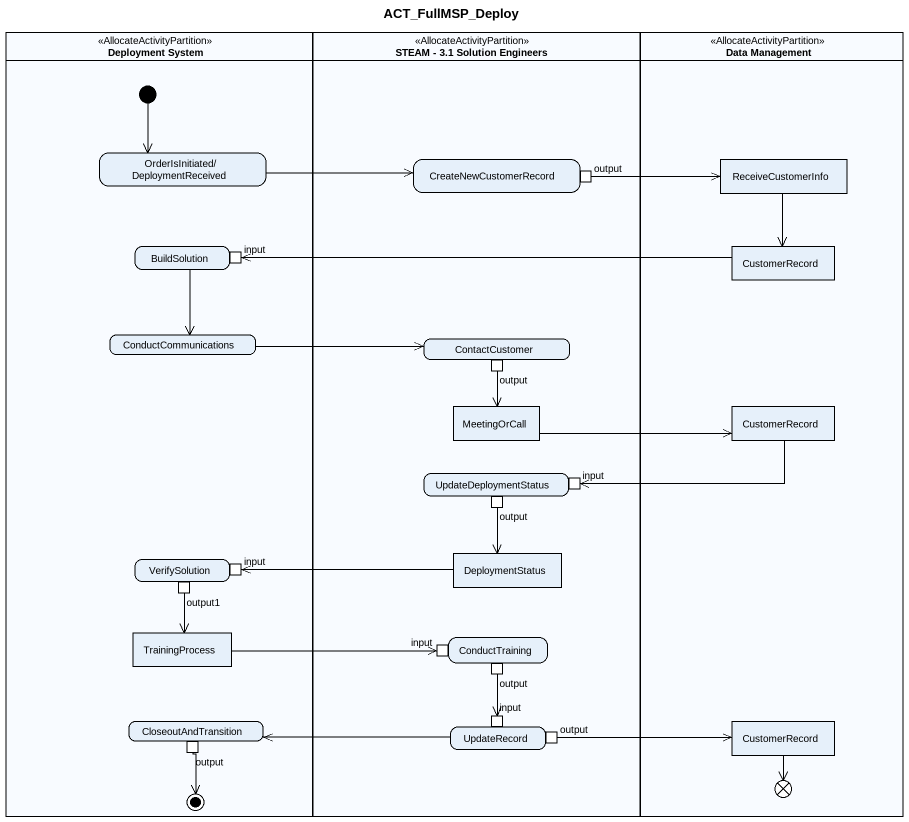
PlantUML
@startuml
title ACT_FullMSP_Deploy
hide empty description
state "Deployment System" as Deployment_System <<AllocateActivityPartition>> {
  state "OrderIsInitiated/ DeploymentReceived" as OrderIsInitiated
  state BuildSolution {
    state input <<inputPin>>
  }
  state ConductCommunications
  state VerifySolution {
    state output1 <<outputPin>>
    state "input" as input_3 <<inputPin>>
  }
  state TrainingProcess <<object>>
  state CloseoutAndTransition {
    state "output" as output_5 <<outputPin>>
  }
  state final1 <<end>>
  [*] --> OrderIsInitiated
}
state "STEAM - 3.1 Solution Engineers" as STEAM_3_1_Solution_Engineers <<AllocateActivityPartition>> {
  state CreateNewCustomerRecord {
    state output <<outputPin>>
  }
  state ContactCustomer {
    state "output" as output_2 <<outputPin>>
  }
  state MeetingOrCall <<object>>
  state UpdateDeploymentStatus {
    state "output" as output_3 <<outputPin>>
    state "input" as input_2 <<inputPin>>
  }
  state DeploymentStatus <<object>>
  state ConductTraining {
    state "input" as input_4 <<inputPin>>
    state "output" as output_4 <<outputPin>>
  }
  state UpdateRecord {
    state "input" as input_5 <<inputPin>>
    state "output" as output_6 <<outputPin>>
  }
}
state "Data Management" as Data_Management <<AllocateActivityPartition>> {
  state ReceiveCustomerInfo <<object>>
  state CustomerRecord <<object>>
  state "CustomerRecord" as CustomerRecord_2 <<object>>
  state "CustomerRecord" as CustomerRecord_3 <<object>>
  state flowfinal1 <<end>>
}
OrderIsInitiated -right-> CreateNewCustomerRecord
output -right-> ReceiveCustomerInfo
ReceiveCustomerInfo --> CustomerRecord
BuildSolution --> ConductCommunications
CustomerRecord -left-> input
ConductCommunications -right-> ContactCustomer
output_2 --> MeetingOrCall
MeetingOrCall -right-> CustomerRecord_2
CustomerRecord_2 -left-> input_2
output_3 --> DeploymentStatus
output1 --> TrainingProcess
DeploymentStatus -left-> input_3
TrainingProcess -right-> input_4
output_4 --> input_5
output_5 --> final1
UpdateRecord -left-> CloseoutAndTransition
output_6 -right-> CustomerRecord_3
CustomerRecord_3 --> flowfinal1
@enduml
